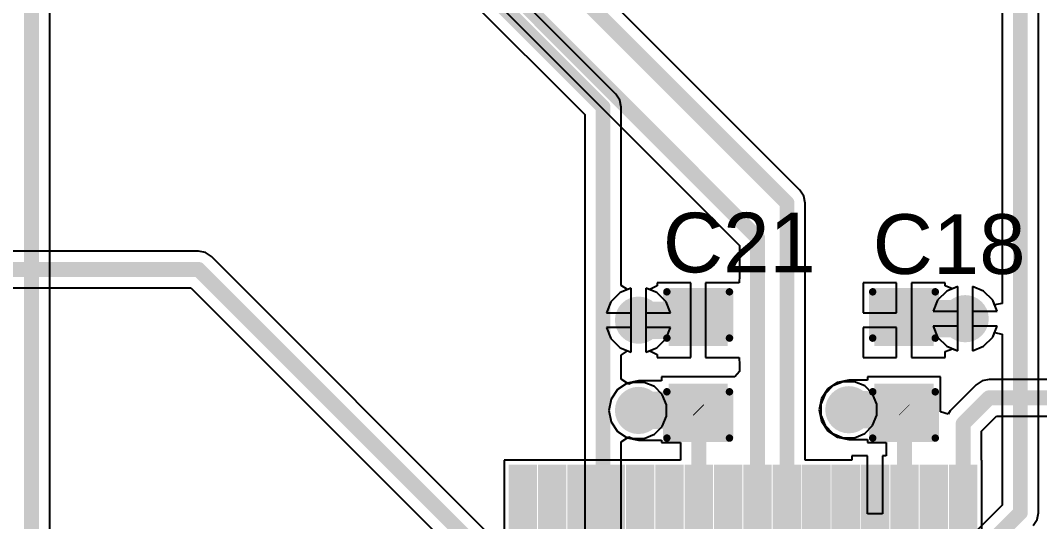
# Model space of a CAD drawing. Header units: millimetres. Extents: x -11 to 156, y -11 to 109.
# Drawn here: x 97.88 to 115.24, y 34.01 to 42.54 of the extents above; entities that cross this region are included whole.
import ezdxf

# ---------------------------------------------------------------- set-up
doc = ezdxf.new("R2010")
doc.units = ezdxf.units.MM
for name, color, linetype in [('BottomLayer', 5, 'Continuous'), ('BottomSolder', 6, 'Continuous'), ('TopLayer', 1, 'Continuous'), ('TopOverlay', 2, 'Continuous'), ('TopPaste', 8, 'Continuous'), ('TopSolder', 216, 'Continuous'), ('ViaHoleLayer', 16, 'Continuous')]:
    doc.layers.add(name, color=color, linetype=linetype)
doc.styles.add('Arial', font='', dxfattribs={"height": 0.2})
doc.styles.get('Arial').set_extended_font_data('Arial')

# ---------------------------------------------------------------- blocks, each defined once
blk = doc.blocks.new('64_TQFP__10_10__11')
at = {"layer": 'TopLayer'}
for points in [[(-3.89, 4.935), (-3.89, 6.405), (-3.61, 6.405), (-3.61, 4.935)], [(-3.39, 4.935), (-3.39, 6.405), (-3.11, 6.405), (-3.11, 4.935)], [(-2.89, 4.935), (-2.89, 6.405), (-2.61, 6.405), (-2.61, 4.935)], [(-2.39, 4.935), (-2.39, 6.405), (-2.11, 6.405), (-2.11, 4.935)], [(-1.89, 4.935), (-1.89, 6.405), (-1.61, 6.405), (-1.61, 4.935)], [(-1.39, 4.935), (-1.39, 6.405), (-1.11, 6.405), (-1.11, 4.935)], [(-0.89, 4.935), (-0.89, 6.405), (-0.61, 6.405), (-0.61, 4.935)], [(-0.39, 4.935), (-0.39, 6.405), (-0.11, 6.405), (-0.11, 4.935)], [(0.11, 4.935), (0.11, 6.405), (0.39, 6.405), (0.39, 4.935)], [(0.61, 4.935), (0.61, 6.405), (0.89, 6.405), (0.89, 4.935)], [(1.11, 4.935), (1.11, 6.405), (1.39, 6.405), (1.39, 4.935)], [(1.61, 4.935), (1.61, 6.405), (1.89, 6.405), (1.89, 4.935)], [(2.11, 4.935), (2.11, 6.405), (2.39, 6.405), (2.39, 4.935)], [(2.61, 4.935), (2.61, 6.405), (2.89, 6.405), (2.89, 4.935)], [(3.11, 4.935), (3.11, 6.405), (3.39, 6.405), (3.39, 4.935)], [(3.61, 4.935), (3.61, 6.405), (3.89, 6.405), (3.89, 4.935)], [(-6.405, 3.89), (-4.935, 3.89), (-4.935, 3.61), (-6.405, 3.61)], [(4.935, 3.89), (6.405, 3.89), (6.405, 3.61), (4.935, 3.61)], [(-6.405, 3.39), (-4.935, 3.39), (-4.935, 3.11), (-6.405, 3.11)], [(4.935, 3.39), (6.405, 3.39), (6.405, 3.11), (4.935, 3.11)], [(-6.405, 2.89), (-4.935, 2.89), (-4.935, 2.61), (-6.405, 2.61)], [(4.935, 2.89), (6.405, 2.89), (6.405, 2.61), (4.935, 2.61)], [(-6.405, 2.39), (-4.935, 2.39), (-4.935, 2.11), (-6.405, 2.11)], [(4.935, 2.39), (6.405, 2.39), (6.405, 2.11), (4.935, 2.11)], [(-6.405, 1.89), (-4.935, 1.89), (-4.935, 1.61), (-6.405, 1.61)], [(4.935, 1.89), (6.405, 1.89), (6.405, 1.61), (4.935, 1.61)], [(-6.405, 1.39), (-4.935, 1.39), (-4.935, 1.11), (-6.405, 1.11)], [(4.935, 1.39), (6.405, 1.39), (6.405, 1.11), (4.935, 1.11)], [(-6.405, 0.89), (-4.935, 0.89), (-4.935, 0.61), (-6.405, 0.61)], [(4.935, 0.89), (6.405, 0.89), (6.405, 0.61), (4.935, 0.61)], [(-6.405, 0.39), (-4.935, 0.39), (-4.935, 0.11), (-6.405, 0.11)], [(4.935, 0.39), (6.405, 0.39), (6.405, 0.11), (4.935, 0.11)], [(-6.405, -0.11), (-4.935, -0.11), (-4.935, -0.39), (-6.405, -0.39)], [(4.935, -0.11), (6.405, -0.11), (6.405, -0.39), (4.935, -0.39)], [(-6.405, -0.61), (-4.935, -0.61), (-4.935, -0.89), (-6.405, -0.89)], [(4.935, -0.61), (6.405, -0.61), (6.405, -0.89), (4.935, -0.89)], [(-6.405, -1.11), (-4.935, -1.11), (-4.935, -1.39), (-6.405, -1.39)], [(4.935, -1.11), (6.405, -1.11), (6.405, -1.39), (4.935, -1.39)], [(-6.405, -1.61), (-4.935, -1.61), (-4.935, -1.89), (-6.405, -1.89)], [(4.935, -1.61), (6.405, -1.61), (6.405, -1.89), (4.935, -1.89)], [(-6.405, -2.11), (-4.935, -2.11), (-4.935, -2.39), (-6.405, -2.39)], [(4.935, -2.11), (6.405, -2.11), (6.405, -2.39), (4.935, -2.39)], [(-6.405, -2.61), (-4.935, -2.61), (-4.935, -2.89), (-6.405, -2.89)], [(4.935, -2.61), (6.405, -2.61), (6.405, -2.89), (4.935, -2.89)], [(-6.405, -3.11), (-4.935, -3.11), (-4.935, -3.39), (-6.405, -3.39)], [(4.935, -3.11), (6.405, -3.11), (6.405, -3.39), (4.935, -3.39)], [(-6.405, -3.61), (-4.935, -3.61), (-4.935, -3.89), (-6.405, -3.89)], [(4.935, -3.61), (6.405, -3.61), (6.405, -3.89), (4.935, -3.89)], [(-3.89, -6.405), (-3.89, -4.935), (-3.61, -4.935), (-3.61, -6.405)], [(-3.39, -6.405), (-3.39, -4.935), (-3.11, -4.935), (-3.11, -6.405)], [(-2.89, -6.405), (-2.89, -4.935), (-2.61, -4.935), (-2.61, -6.405)], [(-2.39, -6.405), (-2.39, -4.935), (-2.11, -4.935), (-2.11, -6.405)], [(-1.89, -6.405), (-1.89, -4.935), (-1.61, -4.935), (-1.61, -6.405)], [(-1.39, -6.405), (-1.39, -4.935), (-1.11, -4.935), (-1.11, -6.405)], [(-0.89, -6.405), (-0.89, -4.935), (-0.61, -4.935), (-0.61, -6.405)], [(-0.39, -6.405), (-0.39, -4.935), (-0.11, -4.935), (-0.11, -6.405)], [(0.11, -6.405), (0.11, -4.935), (0.39, -4.935), (0.39, -6.405)], [(0.61, -6.405), (0.61, -4.935), (0.89, -4.935), (0.89, -6.405)], [(1.11, -6.405), (1.11, -4.935), (1.39, -4.935), (1.39, -6.405)], [(1.61, -6.405), (1.61, -4.935), (1.89, -4.935), (1.89, -6.405)], [(2.11, -6.405), (2.11, -4.935), (2.39, -4.935), (2.39, -6.405)], [(2.61, -6.405), (2.61, -4.935), (2.89, -4.935), (2.89, -6.405)], [(3.11, -6.405), (3.11, -4.935), (3.39, -4.935), (3.39, -6.405)], [(3.61, -6.405), (3.61, -4.935), (3.89, -4.935), (3.89, -6.405)]]:
    blk.add_hatch(color=1, dxfattribs=at).paths.add_polyline_path(points)
at = {"layer": 'TopPaste'}
for points in [[(-3.89, 4.935), (-3.89, 6.405), (-3.61, 6.405), (-3.61, 4.935)], [(-3.39, 4.935), (-3.39, 6.405), (-3.11, 6.405), (-3.11, 4.935)], [(-2.89, 4.935), (-2.89, 6.405), (-2.61, 6.405), (-2.61, 4.935)], [(-2.39, 4.935), (-2.39, 6.405), (-2.11, 6.405), (-2.11, 4.935)], [(-1.89, 4.935), (-1.89, 6.405), (-1.61, 6.405), (-1.61, 4.935)], [(-1.39, 4.935), (-1.39, 6.405), (-1.11, 6.405), (-1.11, 4.935)], [(-0.89, 4.935), (-0.89, 6.405), (-0.61, 6.405), (-0.61, 4.935)], [(-0.39, 4.935), (-0.39, 6.405), (-0.11, 6.405), (-0.11, 4.935)], [(0.11, 4.935), (0.11, 6.405), (0.39, 6.405), (0.39, 4.935)], [(0.61, 4.935), (0.61, 6.405), (0.89, 6.405), (0.89, 4.935)], [(1.11, 4.935), (1.11, 6.405), (1.39, 6.405), (1.39, 4.935)], [(1.61, 4.935), (1.61, 6.405), (1.89, 6.405), (1.89, 4.935)], [(2.11, 4.935), (2.11, 6.405), (2.39, 6.405), (2.39, 4.935)], [(2.61, 4.935), (2.61, 6.405), (2.89, 6.405), (2.89, 4.935)], [(3.11, 4.935), (3.11, 6.405), (3.39, 6.405), (3.39, 4.935)], [(3.61, 4.935), (3.61, 6.405), (3.89, 6.405), (3.89, 4.935)], [(-6.405, 3.89), (-4.935, 3.89), (-4.935, 3.61), (-6.405, 3.61)], [(4.935, 3.89), (6.405, 3.89), (6.405, 3.61), (4.935, 3.61)], [(-6.405, 3.39), (-4.935, 3.39), (-4.935, 3.11), (-6.405, 3.11)], [(4.935, 3.39), (6.405, 3.39), (6.405, 3.11), (4.935, 3.11)], [(-6.405, 2.89), (-4.935, 2.89), (-4.935, 2.61), (-6.405, 2.61)], [(4.935, 2.89), (6.405, 2.89), (6.405, 2.61), (4.935, 2.61)], [(-6.405, 2.39), (-4.935, 2.39), (-4.935, 2.11), (-6.405, 2.11)], [(4.935, 2.39), (6.405, 2.39), (6.405, 2.11), (4.935, 2.11)], [(-6.405, 1.89), (-4.935, 1.89), (-4.935, 1.61), (-6.405, 1.61)], [(4.935, 1.89), (6.405, 1.89), (6.405, 1.61), (4.935, 1.61)], [(-6.405, 1.39), (-4.935, 1.39), (-4.935, 1.11), (-6.405, 1.11)], [(4.935, 1.39), (6.405, 1.39), (6.405, 1.11), (4.935, 1.11)], [(-6.405, 0.89), (-4.935, 0.89), (-4.935, 0.61), (-6.405, 0.61)], [(4.935, 0.89), (6.405, 0.89), (6.405, 0.61), (4.935, 0.61)], [(-6.405, 0.39), (-4.935, 0.39), (-4.935, 0.11), (-6.405, 0.11)], [(4.935, 0.39), (6.405, 0.39), (6.405, 0.11), (4.935, 0.11)], [(-6.405, -0.11), (-4.935, -0.11), (-4.935, -0.39), (-6.405, -0.39)], [(4.935, -0.11), (6.405, -0.11), (6.405, -0.39), (4.935, -0.39)], [(-6.405, -0.61), (-4.935, -0.61), (-4.935, -0.89), (-6.405, -0.89)], [(4.935, -0.61), (6.405, -0.61), (6.405, -0.89), (4.935, -0.89)], [(-6.405, -1.11), (-4.935, -1.11), (-4.935, -1.39), (-6.405, -1.39)], [(4.935, -1.11), (6.405, -1.11), (6.405, -1.39), (4.935, -1.39)], [(-6.405, -1.61), (-4.935, -1.61), (-4.935, -1.89), (-6.405, -1.89)], [(4.935, -1.61), (6.405, -1.61), (6.405, -1.89), (4.935, -1.89)], [(-6.405, -2.11), (-4.935, -2.11), (-4.935, -2.39), (-6.405, -2.39)], [(4.935, -2.11), (6.405, -2.11), (6.405, -2.39), (4.935, -2.39)], [(-6.405, -2.61), (-4.935, -2.61), (-4.935, -2.89), (-6.405, -2.89)], [(4.935, -2.61), (6.405, -2.61), (6.405, -2.89), (4.935, -2.89)], [(-6.405, -3.11), (-4.935, -3.11), (-4.935, -3.39), (-6.405, -3.39)], [(4.935, -3.11), (6.405, -3.11), (6.405, -3.39), (4.935, -3.39)], [(-6.405, -3.61), (-4.935, -3.61), (-4.935, -3.89), (-6.405, -3.89)], [(4.935, -3.61), (6.405, -3.61), (6.405, -3.89), (4.935, -3.89)], [(-3.89, -6.405), (-3.89, -4.935), (-3.61, -4.935), (-3.61, -6.405)], [(-3.39, -6.405), (-3.39, -4.935), (-3.11, -4.935), (-3.11, -6.405)], [(-2.89, -6.405), (-2.89, -4.935), (-2.61, -4.935), (-2.61, -6.405)], [(-2.39, -6.405), (-2.39, -4.935), (-2.11, -4.935), (-2.11, -6.405)], [(-1.89, -6.405), (-1.89, -4.935), (-1.61, -4.935), (-1.61, -6.405)], [(-1.39, -6.405), (-1.39, -4.935), (-1.11, -4.935), (-1.11, -6.405)], [(-0.89, -6.405), (-0.89, -4.935), (-0.61, -4.935), (-0.61, -6.405)], [(-0.39, -6.405), (-0.39, -4.935), (-0.11, -4.935), (-0.11, -6.405)], [(0.11, -6.405), (0.11, -4.935), (0.39, -4.935), (0.39, -6.405)], [(0.61, -6.405), (0.61, -4.935), (0.89, -4.935), (0.89, -6.405)], [(1.11, -6.405), (1.11, -4.935), (1.39, -4.935), (1.39, -6.405)], [(1.61, -6.405), (1.61, -4.935), (1.89, -4.935), (1.89, -6.405)], [(2.11, -6.405), (2.11, -4.935), (2.39, -4.935), (2.39, -6.405)], [(2.61, -6.405), (2.61, -4.935), (2.89, -4.935), (2.89, -6.405)], [(3.11, -6.405), (3.11, -4.935), (3.39, -4.935), (3.39, -6.405)], [(3.61, -6.405), (3.61, -4.935), (3.89, -4.935), (3.89, -6.405)]]:
    blk.add_hatch(color=8, dxfattribs=at).paths.add_polyline_path(points)
at = {"layer": 'TopSolder'}
for points in [[(-3.992, 4.833), (-3.992, 6.507), (-3.508, 6.507), (-3.508, 4.833)], [(-3.492, 4.833), (-3.492, 6.507), (-3.008, 6.507), (-3.008, 4.833)], [(-2.992, 4.833), (-2.992, 6.507), (-2.508, 6.507), (-2.508, 4.833)], [(-2.492, 4.833), (-2.492, 6.507), (-2.008, 6.507), (-2.008, 4.833)], [(-1.992, 4.833), (-1.992, 6.507), (-1.508, 6.507), (-1.508, 4.833)], [(-1.492, 4.833), (-1.492, 6.507), (-1.008, 6.507), (-1.008, 4.833)], [(-0.992, 4.833), (-0.992, 6.507), (-0.508, 6.507), (-0.508, 4.833)], [(-0.492, 4.833), (-0.492, 6.507), (-0.008, 6.507), (-0.008, 4.833)], [(0.008, 4.833), (0.008, 6.507), (0.492, 6.507), (0.492, 4.833)], [(0.508, 4.833), (0.508, 6.507), (0.992, 6.507), (0.992, 4.833)], [(1.008, 4.833), (1.008, 6.507), (1.492, 6.507), (1.492, 4.833)], [(1.508, 4.833), (1.508, 6.507), (1.992, 6.507), (1.992, 4.833)], [(2.008, 4.833), (2.008, 6.507), (2.492, 6.507), (2.492, 4.833)], [(2.508, 4.833), (2.508, 6.507), (2.992, 6.507), (2.992, 4.833)], [(3.008, 4.833), (3.008, 6.507), (3.492, 6.507), (3.492, 4.833)], [(3.508, 4.833), (3.508, 6.507), (3.992, 6.507), (3.992, 4.833)], [(-6.507, 3.992), (-4.833, 3.992), (-4.833, 3.508), (-6.507, 3.508)], [(4.833, 3.992), (6.507, 3.992), (6.507, 3.508), (4.833, 3.508)], [(-6.507, 3.492), (-4.833, 3.492), (-4.833, 3.008), (-6.507, 3.008)], [(4.833, 3.492), (6.507, 3.492), (6.507, 3.008), (4.833, 3.008)], [(-6.507, 2.992), (-4.833, 2.992), (-4.833, 2.508), (-6.507, 2.508)], [(4.833, 2.992), (6.507, 2.992), (6.507, 2.508), (4.833, 2.508)], [(-6.507, 2.492), (-4.833, 2.492), (-4.833, 2.008), (-6.507, 2.008)], [(4.833, 2.492), (6.507, 2.492), (6.507, 2.008), (4.833, 2.008)], [(-6.507, 1.992), (-4.833, 1.992), (-4.833, 1.508), (-6.507, 1.508)], [(4.833, 1.992), (6.507, 1.992), (6.507, 1.508), (4.833, 1.508)], [(-6.507, 1.492), (-4.833, 1.492), (-4.833, 1.008), (-6.507, 1.008)], [(4.833, 1.492), (6.507, 1.492), (6.507, 1.008), (4.833, 1.008)], [(-6.507, 0.992), (-4.833, 0.992), (-4.833, 0.508), (-6.507, 0.508)], [(4.833, 0.992), (6.507, 0.992), (6.507, 0.508), (4.833, 0.508)], [(-6.507, 0.492), (-4.833, 0.492), (-4.833, 0.008), (-6.507, 0.008)], [(4.833, 0.492), (6.507, 0.492), (6.507, 0.008), (4.833, 0.008)], [(-6.507, -0.008), (-4.833, -0.008), (-4.833, -0.492), (-6.507, -0.492)], [(4.833, -0.008), (6.507, -0.008), (6.507, -0.492), (4.833, -0.492)], [(-6.507, -0.508), (-4.833, -0.508), (-4.833, -0.992), (-6.507, -0.992)], [(4.833, -0.508), (6.507, -0.508), (6.507, -0.992), (4.833, -0.992)], [(-6.507, -1.008), (-4.833, -1.008), (-4.833, -1.492), (-6.507, -1.492)], [(4.833, -1.008), (6.507, -1.008), (6.507, -1.492), (4.833, -1.492)], [(-6.507, -1.508), (-4.833, -1.508), (-4.833, -1.992), (-6.507, -1.992)], [(4.833, -1.508), (6.507, -1.508), (6.507, -1.992), (4.833, -1.992)], [(-6.507, -2.008), (-4.833, -2.008), (-4.833, -2.492), (-6.507, -2.492)], [(4.833, -2.008), (6.507, -2.008), (6.507, -2.492), (4.833, -2.492)], [(-6.507, -2.508), (-4.833, -2.508), (-4.833, -2.992), (-6.507, -2.992)], [(4.833, -2.508), (6.507, -2.508), (6.507, -2.992), (4.833, -2.992)], [(-6.507, -3.008), (-4.833, -3.008), (-4.833, -3.492), (-6.507, -3.492)], [(4.833, -3.008), (6.507, -3.008), (6.507, -3.492), (4.833, -3.492)], [(-6.507, -3.508), (-4.833, -3.508), (-4.833, -3.992), (-6.507, -3.992)], [(4.833, -3.508), (6.507, -3.508), (6.507, -3.992), (4.833, -3.992)], [(-3.992, -6.507), (-3.992, -4.833), (-3.508, -4.833), (-3.508, -6.507)], [(-3.492, -6.507), (-3.492, -4.833), (-3.008, -4.833), (-3.008, -6.507)], [(-2.992, -6.507), (-2.992, -4.833), (-2.508, -4.833), (-2.508, -6.507)], [(-2.492, -6.507), (-2.492, -4.833), (-2.008, -4.833), (-2.008, -6.507)], [(-1.992, -6.507), (-1.992, -4.833), (-1.508, -4.833), (-1.508, -6.507)], [(-1.492, -6.507), (-1.492, -4.833), (-1.008, -4.833), (-1.008, -6.507)], [(-0.992, -6.507), (-0.992, -4.833), (-0.508, -4.833), (-0.508, -6.507)], [(-0.492, -6.507), (-0.492, -4.833), (-0.008, -4.833), (-0.008, -6.507)], [(0.008, -6.507), (0.008, -4.833), (0.492, -4.833), (0.492, -6.507)], [(0.508, -6.507), (0.508, -4.833), (0.992, -4.833), (0.992, -6.507)], [(1.008, -6.507), (1.008, -4.833), (1.492, -4.833), (1.492, -6.507)], [(1.508, -6.507), (1.508, -4.833), (1.992, -4.833), (1.992, -6.507)], [(2.008, -6.507), (2.008, -4.833), (2.492, -4.833), (2.492, -6.507)], [(2.508, -6.507), (2.508, -4.833), (2.992, -4.833), (2.992, -6.507)], [(3.008, -6.507), (3.008, -4.833), (3.492, -4.833), (3.492, -6.507)], [(3.508, -6.507), (3.508, -4.833), (3.992, -4.833), (3.992, -6.507)]]:
    blk.add_hatch(color=216, dxfattribs=at).paths.add_polyline_path(points)
at = {"layer": 'TopOverlay', "const_width": 0.127}
for points in [[(-5, 5), (-5, 4.21)], [(-4.21, 5), (-5, 5)], [(5, 5), (4.21, 5)], [(5, 5), (5, 4.21)], [(-6.68, 3.886), (-6.68, 3.632)], [(-6.553, 3.759), (-6.68, 3.886)], [(-6.553, 3.759), (-6.68, 3.632)], [(-5, -4.21), (-5, -5)], [(5, -4.21), (5, -5)], [(-4.21, -5), (-5, -5)], [(5, -5), (4.21, -5)]]:
    blk.add_lwpolyline(points, dxfattribs=at)
at = {"layer": 'TopOverlay', "const_width": 0.0635}
for points in [[(-5.032, 5, 1), (-4.968, 5, 1)], [(-5.032, 5, 1), (-4.968, 5, 1)], [(-4.242, 5, 1), (-4.178, 5, 1)], [(4.178, 5, 1), (4.242, 5, 1)], [(4.968, 5, 1), (5.032, 5, 1)], [(4.968, 5, 1), (5.032, 5, 1)], [(-5.032, 4.21, 1), (-4.968, 4.21, 1)], [(4.968, 4.21, 1), (5.032, 4.21, 1)], [(-6.712, 3.886, 1), (-6.648, 3.886, 1)], [(-6.712, 3.886, 1), (-6.648, 3.886, 1)], [(-6.585, 3.759, 1), (-6.521, 3.759, 1)], [(-6.585, 3.759, 1), (-6.521, 3.759, 1)], [(-6.712, 3.632, 1), (-6.648, 3.632, 1)], [(-6.712, 3.632, 1), (-6.648, 3.632, 1)], [(-5.032, -4.21, 1), (-4.968, -4.21, 1)], [(4.968, -4.21, 1), (5.032, -4.21, 1)], [(-5.032, -5, 1), (-4.968, -5, 1)], [(-5.032, -5, 1), (-4.968, -5, 1)], [(-4.242, -5, 1), (-4.178, -5, 1)], [(4.178, -5, 1), (4.242, -5, 1)], [(4.968, -5, 1), (5.032, -5, 1)], [(4.968, -5, 1), (5.032, -5, 1)]]:
    blk.add_lwpolyline(points, format="xyb", close=True, dxfattribs=at)
blk = doc.blocks.new('C___0603_109')
at = {"layer": 'TopLayer'}
for points in [[(-0.381, 0.445), (-0.381, -0.445), (-1.143, -0.445), (-1.143, 0.445)], [(1.143, 0.445), (1.143, -0.445), (0.381, -0.445), (0.381, 0.445)]]:
    blk.add_hatch(color=1, dxfattribs=at).paths.add_polyline_path(points)
at = {"layer": 'TopPaste'}
for points in [[(-0.381, 0.445), (-0.381, -0.445), (-1.143, -0.445), (-1.143, 0.445)], [(1.143, 0.445), (1.143, -0.445), (0.381, -0.445), (0.381, 0.445)]]:
    blk.add_hatch(color=8, dxfattribs=at).paths.add_polyline_path(points)
at = {"layer": 'TopSolder'}
for points in [[(-0.321, 0.504), (-0.321, -0.504), (-1.203, -0.504), (-1.203, 0.504)], [(1.203, 0.504), (1.203, -0.504), (0.321, -0.504), (0.321, 0.504)]]:
    blk.add_hatch(color=216, dxfattribs=at).paths.add_polyline_path(points)
at = {"layer": 'TopOverlay', "const_width": 0.127}
for points in [[(-0.457, 0.533), (-1.245, 0.533)], [(-1.245, -0.533), (-1.245, 0.533)], [(1.245, 0.533), (0.457, 0.533)], [(1.245, -0.533), (1.245, 0.533)], [(-0.457, -0.533), (-1.245, -0.533)], [(1.245, -0.533), (0.457, -0.533)]]:
    blk.add_lwpolyline(points, dxfattribs=at)
at = {"layer": 'TopOverlay', "const_width": 0.0635}
for points in [[(-1.276, 0.533, 1), (-1.213, 0.533, 1)], [(-1.276, 0.533, 1), (-1.213, 0.533, 1)], [(-0.489, 0.533, 1), (-0.425, 0.533, 1)], [(0.425, 0.533, 1), (0.489, 0.533, 1)], [(1.213, 0.533, 1), (1.276, 0.533, 1)], [(1.213, 0.533, 1), (1.276, 0.533, 1)], [(-1.276, -0.533, 1), (-1.213, -0.533, 1)], [(-1.276, -0.533, 1), (-1.213, -0.533, 1)], [(-0.489, -0.533, 1), (-0.425, -0.533, 1)], [(0.425, -0.533, 1), (0.489, -0.533, 1)], [(1.213, -0.533, 1), (1.276, -0.533, 1)], [(1.213, -0.533, 1), (1.276, -0.533, 1)]]:
    blk.add_lwpolyline(points, format="xyb", close=True, dxfattribs=at)
blk = doc.blocks.new('C___0603_111')
at = {"layer": 'TopLayer'}
for points in [[(-0.381, 0.445), (-0.381, -0.445), (-1.143, -0.445), (-1.143, 0.445)], [(1.143, 0.445), (1.143, -0.445), (0.381, -0.445), (0.381, 0.445)]]:
    blk.add_hatch(color=1, dxfattribs=at).paths.add_polyline_path(points)
at = {"layer": 'TopPaste'}
for points in [[(-0.381, 0.445), (-0.381, -0.445), (-1.143, -0.445), (-1.143, 0.445)], [(1.143, 0.445), (1.143, -0.445), (0.381, -0.445), (0.381, 0.445)]]:
    blk.add_hatch(color=8, dxfattribs=at).paths.add_polyline_path(points)
at = {"layer": 'TopSolder'}
for points in [[(-0.321, 0.504), (-0.321, -0.504), (-1.203, -0.504), (-1.203, 0.504)], [(1.203, 0.504), (1.203, -0.504), (0.321, -0.504), (0.321, 0.504)]]:
    blk.add_hatch(color=216, dxfattribs=at).paths.add_polyline_path(points)
at = {"layer": 'TopOverlay', "const_width": 0.127}
for points in [[(-0.457, 0.533), (-1.245, 0.533)], [(-1.245, -0.533), (-1.245, 0.533)], [(1.245, 0.533), (0.457, 0.533)], [(1.245, -0.533), (1.245, 0.533)], [(-0.457, -0.533), (-1.245, -0.533)], [(1.245, -0.533), (0.457, -0.533)]]:
    blk.add_lwpolyline(points, dxfattribs=at)
at = {"layer": 'TopOverlay', "const_width": 0.0635}
for points in [[(-1.276, 0.533, 1), (-1.213, 0.533, 1)], [(-1.276, 0.533, 1), (-1.213, 0.533, 1)], [(-0.489, 0.533, 1), (-0.425, 0.533, 1)], [(0.425, 0.533, 1), (0.489, 0.533, 1)], [(1.213, 0.533, 1), (1.276, 0.533, 1)], [(1.213, 0.533, 1), (1.276, 0.533, 1)], [(-1.276, -0.533, 1), (-1.213, -0.533, 1)], [(-1.276, -0.533, 1), (-1.213, -0.533, 1)], [(-0.489, -0.533, 1), (-0.425, -0.533, 1)], [(0.425, -0.533, 1), (0.489, -0.533, 1)], [(1.213, -0.533, 1), (1.276, -0.533, 1)], [(1.213, -0.533, 1), (1.276, -0.533, 1)]]:
    blk.add_lwpolyline(points, format="xyb", close=True, dxfattribs=at)

msp = doc.modelspace()

# ---------------------------------------------------------------- hatches: boundary and pattern name
at = {"layer": 'BottomLayer'}
h = msp.add_hatch(color=5, dxfattribs=at)
edge = h.paths.add_edge_path()
edge.add_arc((108.407, 37.44), 0.3, 0, 360)
h = msp.add_hatch(color=5, dxfattribs=at)
edge = h.paths.add_edge_path()
edge.add_arc((113.97, 37.465), 0.3, 0, 360)
h = msp.add_hatch(color=5, dxfattribs=at)
edge = h.paths.add_edge_path()
edge.add_arc((108.407, 35.904), 0.3, 0, 360)
h = msp.add_hatch(color=5, dxfattribs=at)
edge = h.paths.add_edge_path()
edge.add_arc((111.989, 35.916), 0.3, 0, 360)
at = {"layer": 'BottomSolder'}
h = msp.add_hatch(color=6, dxfattribs=at)
edge = h.paths.add_edge_path()
edge.add_arc((108.407, 37.44), 0.402, 0, 360)
h = msp.add_hatch(color=6, dxfattribs=at)
edge = h.paths.add_edge_path()
edge.add_arc((113.97, 37.465), 0.402, 0, 360)
h = msp.add_hatch(color=6, dxfattribs=at)
edge = h.paths.add_edge_path()
edge.add_arc((108.407, 35.904), 0.402, 0, 360)
h = msp.add_hatch(color=6, dxfattribs=at)
edge = h.paths.add_edge_path()
edge.add_arc((111.989, 35.916), 0.402, 0, 360)
at = {"layer": 'TopLayer'}
h = msp.add_hatch(color=1, dxfattribs=at)
edge = h.paths.add_edge_path()
edge.add_arc((108.407, 37.44), 0.3, 0, 360)
h = msp.add_hatch(color=1, dxfattribs=at)
edge = h.paths.add_edge_path()
edge.add_arc((113.97, 37.465), 0.3, 0, 360)
h = msp.add_hatch(color=1, dxfattribs=at)
edge = h.paths.add_edge_path()
edge.add_arc((108.407, 35.904), 0.3, 0, 360)
h = msp.add_hatch(color=1, dxfattribs=at)
edge = h.paths.add_edge_path()
edge.add_arc((111.989, 35.916), 0.3, 0, 360)
at = {"layer": 'TopSolder'}
h = msp.add_hatch(color=216, dxfattribs=at)
edge = h.paths.add_edge_path()
edge.add_arc((108.407, 37.44), 0.402, 0, 360)
h = msp.add_hatch(color=216, dxfattribs=at)
edge = h.paths.add_edge_path()
edge.add_arc((113.97, 37.465), 0.402, 0, 360)
h = msp.add_hatch(color=216, dxfattribs=at)
edge = h.paths.add_edge_path()
edge.add_arc((108.407, 35.904), 0.402, 0, 360)
h = msp.add_hatch(color=216, dxfattribs=at)
edge = h.paths.add_edge_path()
edge.add_arc((111.989, 35.916), 0.402, 0, 360)
at = {"layer": 'ViaHoleLayer'}
h = msp.add_hatch(color=16, dxfattribs=at)
edge = h.paths.add_edge_path()
edge.add_arc((108.407, 37.44), 0.15, 0, 360)
h = msp.add_hatch(color=16, dxfattribs=at)
edge = h.paths.add_edge_path()
edge.add_arc((113.97, 37.465), 0.15, 0, 360)
h = msp.add_hatch(color=16, dxfattribs=at)
edge = h.paths.add_edge_path()
edge.add_arc((108.407, 35.904), 0.15, 0, 360)
h = msp.add_hatch(color=16, dxfattribs=at)
edge = h.paths.add_edge_path()
edge.add_arc((111.989, 35.916), 0.15, 0, 360)

# ---------------------------------------------------------------- linework, layer by layer
at = {"layer": 'BottomLayer'}
for p, q in [((114.599, 61.001), (114.599, 37.726)), ((115.22, 34.164), (115.22, 61.001)), ((108.022, 41.287), (104.019, 45.29)), ((103.488, 44.941), (107.492, 40.938)), ((108.09, 41.186), (108.022, 41.287)), ((108.113, 41.067), (108.09, 41.186)), ((108.113, 38.032), (108.113, 41.067)), ((107.492, 40.938), (107.492, 33.034)), ((100.914, 38.614), (85.988, 38.614)), ((101.033, 38.59), (100.914, 38.614)), ((101.134, 38.523), (101.033, 38.59)), ((111.155, 28.502), (101.134, 38.523)), ((108.219, 37.961), (108.113, 38.032)), ((85.988, 37.992), (100.785, 37.992)), ((100.785, 37.992), (110.624, 28.153)), ((108.28, 37.987), (108.219, 37.961)), ((108.28, 37.44), (108.28, 37.987)), ((108.721, 37.909), (108.534, 37.987)), ((108.534, 37.987), (108.534, 37.567)), ((108.877, 37.753), (108.721, 37.909)), ((113.656, 37.935), (113.5, 37.779)), ((113.843, 38.012), (113.656, 37.935)), ((113.843, 37.592), (113.843, 38.012)), ((114.284, 37.935), (114.097, 38.012)), ((114.097, 38.012), (114.097, 37.465)), ((114.439, 37.779), (114.284, 37.935)), ((108.954, 37.567), (108.877, 37.753)), ((113.5, 37.779), (113.423, 37.592)), ((114.472, 37.701), (114.439, 37.779)), ((114.599, 37.726), (114.472, 37.701)), ((108.534, 37.567), (108.954, 37.567)), ((113.423, 37.592), (113.843, 37.592)), ((108.28, 36.893), (108.28, 37.44)), ((113.843, 37.338), (113.423, 37.338)), ((113.423, 37.338), (113.5, 37.151)), ((113.843, 36.918), (113.843, 37.338)), ((114.097, 37.465), (114.097, 36.918)), ((108.954, 37.313), (108.534, 37.313)), ((108.534, 37.313), (108.534, 36.893)), ((108.877, 37.126), (108.954, 37.313)), ((113.5, 37.151), (113.656, 36.995)), ((114.284, 36.995), (114.439, 37.151)), ((114.439, 37.151), (114.472, 37.229)), ((114.472, 37.229), (114.599, 37.204)), ((114.599, 37.204), (114.599, 34.293)), ((108.721, 36.97), (108.877, 37.126)), ((113.656, 36.995), (113.843, 36.918)), ((114.097, 36.918), (114.284, 36.995)), ((108.113, 36.847), (108.219, 36.918)), ((108.113, 36.436), (108.113, 36.847)), ((108.219, 36.918), (108.28, 36.893)), ((108.534, 36.893), (108.721, 36.97)), ((108.24, 36.352), (108.113, 36.436)), ((108.312, 36.381), (108.24, 36.352)), ((108.502, 36.381), (108.312, 36.381)), ((108.678, 36.309), (108.502, 36.381)), ((108.812, 36.174), (108.678, 36.309)), ((111.718, 36.321), (111.584, 36.186)), ((111.894, 36.393), (111.718, 36.321)), ((112.084, 36.393), (111.894, 36.393)), ((112.259, 36.321), (112.084, 36.393)), ((112.394, 36.186), (112.259, 36.321)), ((108.885, 35.999), (108.812, 36.174)), ((111.584, 36.186), (111.511, 36.011)), ((112.466, 36.011), (112.394, 36.186)), ((108.885, 35.809), (108.885, 35.999)), ((111.511, 36.011), (111.511, 35.821)), ((112.466, 35.821), (112.466, 36.011)), ((108.812, 35.633), (108.885, 35.809)), ((111.511, 35.821), (111.584, 35.645)), ((112.394, 35.645), (112.466, 35.821)), ((108.678, 35.499), (108.812, 35.633)), ((111.584, 35.645), (111.718, 35.511)), ((112.259, 35.511), (112.394, 35.645)), ((108.113, 35.371), (108.24, 35.456)), ((108.24, 35.456), (108.312, 35.426)), ((108.312, 35.426), (108.502, 35.426)), ((108.502, 35.426), (108.678, 35.499)), ((111.718, 35.511), (111.894, 35.438)), ((111.894, 35.438), (112.084, 35.438)), ((112.084, 35.438), (112.259, 35.511)), ((108.113, 33.075), (108.113, 35.371)), ((114.599, 34.293), (113.474, 33.168)), ((115.129, 33.944), (115.197, 34.045)), ((115.197, 34.045), (115.22, 34.164))]:
    msp.add_line(p, q, dxfattribs=at)
at = {"layer": 'BottomLayer', "const_width": 0.254}
for points in [[(114.91, 34.164), (114.91, 61.366)], [(103.708, 45.161), (107.802, 41.067)], [(107.802, 32.71), (107.802, 41.067)], [(85.623, 38.303), (100.914, 38.303)], [(100.914, 38.303), (110.935, 28.282)], [(113.435, 32.69), (114.91, 34.164)]]:
    msp.add_lwpolyline(points, dxfattribs=at)
at = {"layer": 'BottomLayer', "const_width": 0.127}
for points in [[(107.739, 41.067, 1), (107.866, 41.067, 1)], [(107.739, 41.067, 1), (107.866, 41.067, 1)], [(100.851, 38.303, 1), (100.978, 38.303, 1)], [(100.851, 38.303, 1), (100.978, 38.303, 1)], [(114.846, 34.164, 1), (114.973, 34.164, 1)], [(114.846, 34.164, 1), (114.973, 34.164, 1)]]:
    msp.add_lwpolyline(points, format="xyb", close=True, dxfattribs=at)
at = {"layer": 'TopLayer'}
for p, q in [((98.38, 24.622), (98.38, 56.083)), ((111.155, 39.653), (104.984, 45.823)), ((103.768, 45.068), (110.124, 38.712)), ((111.222, 39.552), (111.155, 39.653)), ((111.246, 39.433), (111.222, 39.552)), ((111.246, 35.056), (111.246, 39.433)), ((110.124, 38.712), (110.124, 38.2)), ((110.124, 38.2), (110.122, 38.075)), ((108.725, 38.022), (108.598, 37.96)), ((109.296, 38.075), (108.725, 38.075)), ((108.725, 38.075), (108.725, 38.022)), ((109.296, 37.44), (109.296, 38.075)), ((109.997, 38.075), (109.55, 38.075)), ((109.55, 38.075), (109.55, 37.44)), ((110.122, 38.075), (109.997, 38.075)), ((112.801, 38.075), (112.23, 38.075)), ((112.23, 38.075), (112.23, 37.567)), ((112.801, 37.567), (112.801, 38.075)), ((113.627, 38.075), (113.055, 38.075)), ((113.055, 38.075), (113.055, 37.44)), ((113.627, 38.022), (113.627, 38.075)), ((113.754, 37.975), (113.627, 38.022)), ((108.093, 37.909), (107.938, 37.753)), ((108.28, 37.987), (108.093, 37.909)), ((108.28, 37.567), (108.28, 37.987)), ((108.598, 37.96), (108.534, 37.987)), ((108.534, 37.987), (108.534, 37.44)), ((113.843, 38.012), (113.754, 37.975)), ((113.843, 37.465), (113.843, 38.012)), ((114.284, 37.935), (114.097, 38.012)), ((114.097, 38.012), (114.097, 37.592)), ((114.439, 37.779), (114.284, 37.935)), ((107.938, 37.753), (107.86, 37.567)), ((114.517, 37.592), (114.439, 37.779)), ((107.86, 37.567), (108.28, 37.567)), ((112.23, 37.567), (112.801, 37.567)), ((114.097, 37.592), (114.517, 37.592)), ((108.534, 37.44), (108.534, 36.893)), ((109.296, 36.805), (109.296, 37.44)), ((109.55, 37.44), (109.55, 36.805)), ((113.055, 37.44), (113.055, 36.805)), ((113.843, 36.918), (113.843, 37.465)), ((114.517, 37.338), (114.097, 37.338)), ((114.097, 37.338), (114.097, 36.918)), ((114.439, 37.151), (114.517, 37.338)), ((108.28, 37.313), (107.86, 37.313)), ((107.86, 37.313), (107.938, 37.126)), ((108.28, 36.893), (108.28, 37.313)), ((112.801, 37.313), (112.23, 37.313)), ((112.23, 37.313), (112.23, 36.805)), ((112.801, 36.805), (112.801, 37.313)), ((114.284, 36.995), (114.439, 37.151)), ((107.938, 37.126), (108.093, 36.97)), ((114.097, 36.918), (114.284, 36.995)), ((108.093, 36.97), (108.28, 36.893)), ((108.534, 36.893), (108.598, 36.919)), ((108.598, 36.919), (108.725, 36.858)), ((108.725, 36.858), (108.725, 36.805)), ((108.725, 36.805), (109.296, 36.805)), ((109.55, 36.805), (110.122, 36.805)), ((110.122, 36.805), (110.124, 36.679)), ((112.23, 36.805), (112.801, 36.805)), ((113.055, 36.805), (113.627, 36.805)), ((113.627, 36.908), (113.754, 36.955)), ((113.627, 36.805), (113.627, 36.908)), ((113.754, 36.955), (113.843, 36.918)), ((110.124, 36.679), (110.124, 36.569)), ((110.045, 36.474), (108.801, 36.474)), ((108.801, 36.474), (108.801, 36.409)), ((110.124, 36.569), (110.045, 36.474)), ((113.551, 36.474), (112.306, 36.474)), ((112.306, 36.474), (112.306, 36.421)), ((113.551, 35.88), (113.551, 36.474)), ((108.214, 36.37), (108.05, 36.261)), ((108.407, 36.409), (108.214, 36.37)), ((108.801, 36.409), (108.407, 36.409)), ((111.795, 36.382), (111.632, 36.273)), ((111.989, 36.421), (111.795, 36.382)), ((112.306, 36.421), (111.989, 36.421)), ((114.156, 36.339), (113.715, 35.898)), ((114.257, 36.406), (114.156, 36.339)), ((114.376, 36.43), (114.257, 36.406)), ((121.715, 36.43), (114.376, 36.43)), ((108.05, 36.261), (107.941, 36.097)), ((111.522, 36.109), (111.484, 35.916)), ((111.632, 36.273), (111.522, 36.109)), ((107.941, 36.097), (107.902, 35.904)), ((107.902, 35.904), (107.941, 35.71)), ((111.484, 35.916), (111.522, 35.722)), ((113.678, 35.841), (113.551, 35.88)), ((113.715, 35.898), (113.678, 35.841)), ((114.246, 35.549), (114.505, 35.808)), ((114.505, 35.808), (121.844, 35.808)), ((107.941, 35.71), (108.05, 35.547)), ((111.522, 35.722), (111.632, 35.559)), ((108.05, 35.547), (108.214, 35.437)), ((108.214, 35.437), (108.407, 35.399)), ((111.632, 35.559), (111.795, 35.449)), ((111.795, 35.449), (111.989, 35.411)), ((111.989, 35.411), (112.306, 35.411)), ((112.306, 35.411), (112.306, 35.357)), ((114.246, 35.056), (114.246, 35.549)), ((108.407, 35.399), (108.801, 35.399)), ((108.801, 35.399), (108.801, 35.357)), ((108.801, 35.357), (109.124, 35.357)), ((109.124, 35.357), (109.124, 35.056)), ((112.306, 35.357), (112.624, 35.357)), ((112.624, 35.357), (112.624, 35.132)), ((112.308, 35.132), (112.041, 35.132)), ((112.041, 35.132), (112.041, 35.056)), ((112.308, 34.143), (112.308, 35.132)), ((112.624, 35.132), (112.562, 35.132)), ((112.562, 35.132), (112.562, 34.143)), ((109.124, 35.056), (106.117, 35.056)), ((106.117, 35.056), (106.117, 33.231)), ((112.041, 35.056), (111.246, 35.056)), ((114.253, 35.056), (114.246, 35.056)), ((114.253, 33.231), (114.253, 35.056)), ((112.562, 34.143), (112.308, 34.143))]:
    msp.add_line(p, q, dxfattribs=at)
for points, const_width in [([(98.069, 24.257), (98.069, 56.083)], 0.254), ([(104.673, 45.695), (110.935, 39.433)], 0.254), ([(103.988, 45.288), (110.435, 38.841)], 0.254), ([(110.935, 34.143), (110.935, 39.433)], 0.254), ([(110.435, 34.143), (110.435, 38.841)], 0.254), ([(108.407, 37.44), (109.423, 37.44)], 0.635), ([(112.928, 37.44), (112.954, 37.465)], 0.635), ([(112.954, 37.465), (113.97, 37.465)], 0.635), ([(108.407, 35.904), (109.435, 35.904)], 0.635), ([(111.989, 35.916), (112.928, 35.916)], 0.635), ([(113.935, 35.678), (114.376, 36.119)], 0.254), ([(114.376, 36.119), (121.844, 36.119)], 0.254), ([(109.423, 35.916), (109.435, 35.904)], 0.254), ([(109.435, 34.143), (109.435, 35.904)], 0.254), ([(112.928, 35.916), (112.935, 35.909)], 0.254), ([(112.935, 34.143), (112.935, 35.909)], 0.254), ([(113.935, 34.143), (113.935, 35.678)], 0.254), ([(106.435, 25.181), (106.435, 34.143)], 0.254), ([(106.935, 24.973), (106.935, 34.143)], 0.254), ([(109.935, 33.009), (109.935, 34.143)], 0.254), ([(112.435, 33.009), (112.435, 34.143)], 0.254), ([(113.435, 32.69), (113.435, 34.143)], 0.254)]:
    msp.add_lwpolyline(points, dxfattribs=dict(at, const_width=const_width))
for points, const_width in [([(110.872, 39.433, 1), (110.999, 39.433, 1)], 0.127), ([(110.872, 39.433, 1), (110.999, 39.433, 1)], 0.127), ([(110.372, 38.841, 1), (110.499, 38.841, 1)], 0.127), ([(110.372, 38.841, 1), (110.499, 38.841, 1)], 0.127), ([(108.248, 37.44, 1), (108.566, 37.44, 1)], 0.318), ([(109.264, 37.44, 1), (109.582, 37.44, 1)], 0.318), ([(112.77, 37.44, 1), (113.087, 37.44, 1)], 0.318), ([(112.795, 37.465, 1), (113.113, 37.465, 1)], 0.318), ([(112.795, 37.465, 1), (113.113, 37.465, 1)], 0.318), ([(113.811, 37.465, 1), (114.129, 37.465, 1)], 0.318), ([(108.248, 35.904, 1), (108.566, 35.904, 1)], 0.318), ([(109.276, 35.904, 1), (109.594, 35.904, 1)], 0.318), ([(111.83, 35.916, 1), (112.147, 35.916, 1)], 0.318), ([(112.77, 35.916, 1), (113.087, 35.916, 1)], 0.318), ([(114.313, 36.119, 1), (114.44, 36.119, 1)], 0.127), ([(114.313, 36.119, 1), (114.44, 36.119, 1)], 0.127), ([(109.36, 35.916, 1), (109.487, 35.916, 1)], 0.127), ([(109.372, 35.904, 1), (109.499, 35.904, 1)], 0.127), ([(109.372, 35.904, 1), (109.499, 35.904, 1)], 0.127), ([(112.865, 35.916, 1), (112.992, 35.916, 1)], 0.127), ([(112.872, 35.909, 1), (112.999, 35.909, 1)], 0.127), ([(112.872, 35.909, 1), (112.999, 35.909, 1)], 0.127), ([(113.872, 35.678, 1), (113.999, 35.678, 1)], 0.127), ([(113.872, 35.678, 1), (113.999, 35.678, 1)], 0.127), ([(106.372, 34.143, 1), (106.499, 34.143, 1)], 0.127), ([(106.872, 34.143, 1), (106.999, 34.143, 1)], 0.127), ([(109.372, 34.143, 1), (109.499, 34.143, 1)], 0.127), ([(109.872, 34.143, 1), (109.999, 34.143, 1)], 0.127), ([(110.372, 34.143, 1), (110.499, 34.143, 1)], 0.127), ([(110.872, 34.143, 1), (110.999, 34.143, 1)], 0.127), ([(112.372, 34.143, 1), (112.499, 34.143, 1)], 0.127), ([(112.872, 34.143, 1), (112.999, 34.143, 1)], 0.127), ([(113.372, 34.143, 1), (113.499, 34.143, 1)], 0.127), ([(113.872, 34.143, 1), (113.999, 34.143, 1)], 0.127)]:
    msp.add_lwpolyline(points, format="xyb", close=True, dxfattribs=dict(at, const_width=const_width))

# ---------------------------------------------------------------- block references
for name, p, rotation in [('C___0603_109', (109.423, 36.678), 270), ('C___0603_111', (112.928, 36.678), 270), ('64_TQFP__10_10__11', (110.185, 28.473), 180)]:
    msp.add_blockref(name, p, dxfattribs=dict(rotation=rotation))

# ---------------------------------------------------------------- texts
at = {"layer": 'TopOverlay', "style": 'Arial'}
for s, p in [('C21', (108.822, 38.253)), ('C18', (112.395, 38.227))]:
    msp.add_text(s, height=1.016, dxfattribs=at).set_placement(p)

doc.saveas('drawing.dxf')
